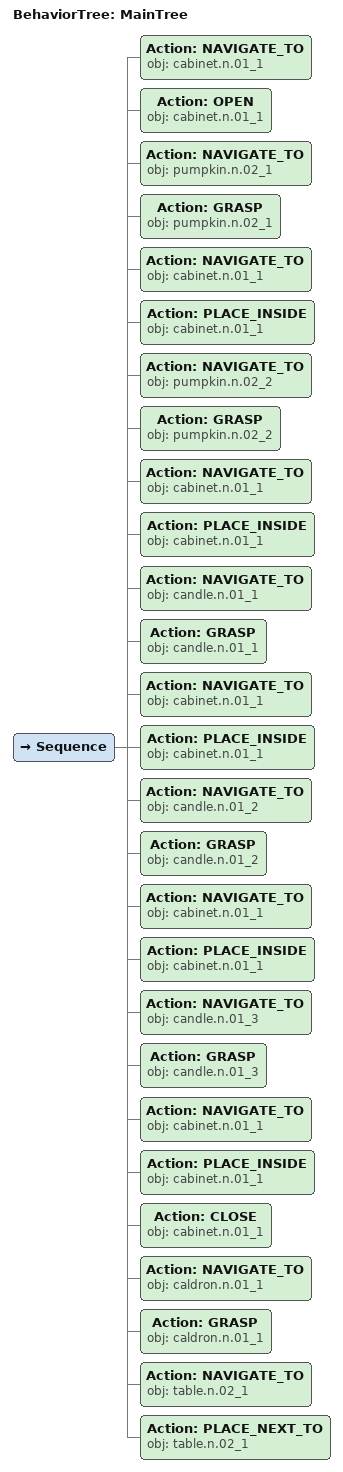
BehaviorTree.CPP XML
<root main_tree_to_execute="MainTree">
  <BehaviorTree ID="MainTree">
    <Sequence>
      <!-- Open cabinet -->
      <Action ID="NAVIGATE_TO" obj="cabinet.n.01_1"/>
      <Action ID="OPEN" obj="cabinet.n.01_1"/>
      <!-- Store pumpkin.n.02_1 -->
      <Action ID="NAVIGATE_TO" obj="pumpkin.n.02_1"/>
      <Action ID="GRASP" obj="pumpkin.n.02_1"/>
      <Action ID="NAVIGATE_TO" obj="cabinet.n.01_1"/>
      <Action ID="PLACE_INSIDE" obj="cabinet.n.01_1"/>
      <!-- Store pumpkin.n.02_2 -->
      <Action ID="NAVIGATE_TO" obj="pumpkin.n.02_2"/>
      <Action ID="GRASP" obj="pumpkin.n.02_2"/>
      <Action ID="NAVIGATE_TO" obj="cabinet.n.01_1"/>
      <Action ID="PLACE_INSIDE" obj="cabinet.n.01_1"/>
      <!-- Store candle.n.01_1 -->
      <Action ID="NAVIGATE_TO" obj="candle.n.01_1"/>
      <Action ID="GRASP" obj="candle.n.01_1"/>
      <Action ID="NAVIGATE_TO" obj="cabinet.n.01_1"/>
      <Action ID="PLACE_INSIDE" obj="cabinet.n.01_1"/>
      <!-- Store candle.n.01_2 -->
      <Action ID="NAVIGATE_TO" obj="candle.n.01_2"/>
      <Action ID="GRASP" obj="candle.n.01_2"/>
      <Action ID="NAVIGATE_TO" obj="cabinet.n.01_1"/>
      <Action ID="PLACE_INSIDE" obj="cabinet.n.01_1"/>
      <!-- Store candle.n.01_3 -->
      <Action ID="NAVIGATE_TO" obj="candle.n.01_3"/>
      <Action ID="GRASP" obj="candle.n.01_3"/>
      <Action ID="NAVIGATE_TO" obj="cabinet.n.01_1"/>
      <Action ID="PLACE_INSIDE" obj="cabinet.n.01_1"/>
      <!-- Close cabinet -->
      <Action ID="CLOSE" obj="cabinet.n.01_1"/>
      <!-- Move cauldron next to table -->
      <Action ID="NAVIGATE_TO" obj="caldron.n.01_1"/>
      <Action ID="GRASP" obj="caldron.n.01_1"/>
      <Action ID="NAVIGATE_TO" obj="table.n.02_1"/>
      <Action ID="PLACE_NEXT_TO" obj="table.n.02_1"/>
    </Sequence>
  </BehaviorTree>
</root>
